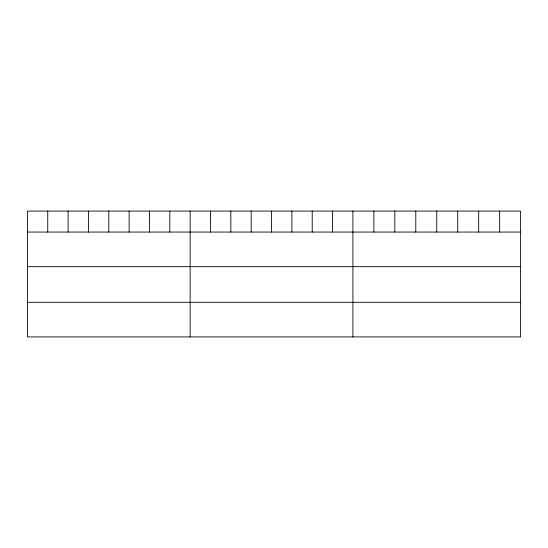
<?xml version="1.0" encoding="UTF-8"?>
<svg xmlns="http://www.w3.org/2000/svg" width="548" height="548" viewBox="0 0 548 548"><rect width="100%" height="100%" fill="white"/><g stroke="black" fill="none" stroke-linecap="round" stroke-linejoin="round"><path stroke-width="0.82" d="M520.6 232.057L520.6 336.924L27.4 336.924L27.4 211.076L520.6 211.076L520.6 232.057L27.4 232.057M27.4 266.664L520.6 266.664M27.4 302.318L520.6 302.318M499.639 211.076L499.639 232.057M478.678 211.076L478.678 232.057M457.717 211.076L457.717 232.057M436.756 211.076L436.756 232.057M415.795 211.076L415.795 232.057M394.834 211.076L394.834 232.057M373.873 211.076L373.873 232.057M352.912 211.076L352.912 336.924M332.568 211.076L332.568 232.057M312.223 211.076L312.223 232.057M291.879 211.076L291.879 232.057M271.534 211.076L271.534 232.057M251.19 211.076L251.19 232.057M230.845 211.076L230.845 232.057M210.501 211.076L210.501 232.057M190.156 211.076L190.156 336.924M169.812 211.076L169.812 232.057M149.467 211.076L149.467 232.057M129.123 211.076L129.123 232.057M108.778 211.076L108.778 232.057M88.434 211.076L88.434 232.057M68.089 211.076L68.089 232.057M47.745 211.076L47.745 232.057"/></g></svg>
